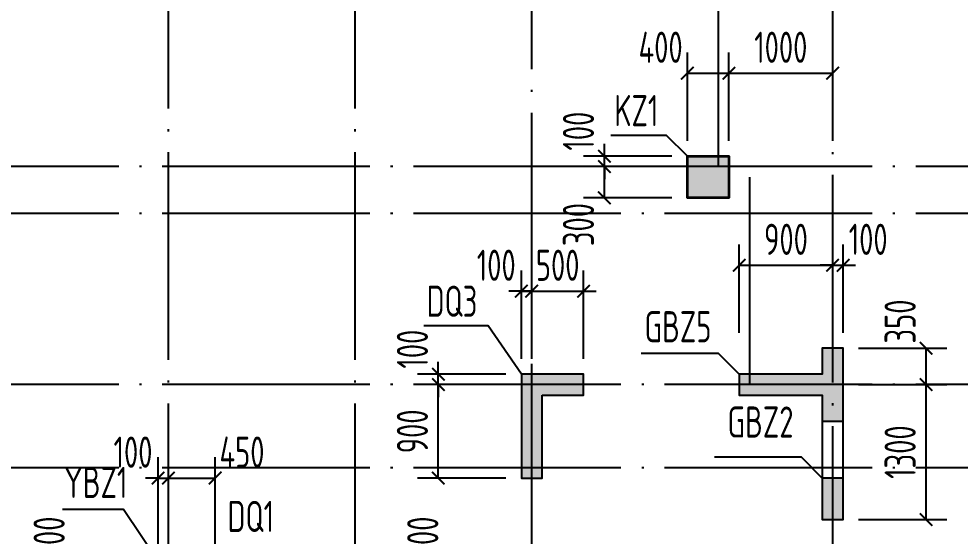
# Model space of a CAD drawing. Extents: x -668857 to 185752, y -270966 to 286822.
# Drawn here: x -289192 to -280121, y 139014 to 143997 of the extents above; entities that cross this region are included whole.
import ezdxf
from ezdxf.enums import TextEntityAlignment as Align

# ---------------------------------------------------------------- set-up
doc = ezdxf.new("R2010")
doc.units = 0
doc.header["$LTSCALE"] = 1000
doc.linetypes.add('DOTE', pattern=[2.42, 2, -0.2, 0.02, -0.2])
doc.layers.get('0').update_dxf_attribs({"linetype": 'CONTINUOUS'})
doc.layers.get('DEFPOINTS').update_dxf_attribs({"linetype": 'CONTINUOUS'})
for name, color, linetype in [('A-DOTE', 10, 'DOTE'), ('COLU_DE_TEXT', 7, 'CONTINUOUS'), ('LABEL', 1, 'CONTINUOUS'), ('S-Q墙实线', 6, 'CONTINUOUS'), ('S-Q墙标注', 3, 'CONTINUOUS'), ('S-X详图填充', 252, 'CONTINUOUS'), ('S-X详图实线', 4, 'CONTINUOUS'), ('S-Z柱实线', 6, 'CONTINUOUS'), ('S-Z柱编号', 6, 'CONTINUOUS')]:
    doc.layers.add(name, color=color, linetype=linetype)
doc.styles.add('TSSD_REIN', font='tssdeng.shx', dxfattribs={"width": 0.7, "height": 300, "bigfont": 'tssdchn.shx'})
doc.styles.add('结构文字', font='zstxt.shx', dxfattribs={"width": 0.7, "bigfont": 'zshz.shx'})
doc.dimstyles.new('STRUCK', dxfattribs={"dimtxt": 400, "dimasz": 121, "dimexe": 200, "dimexo": 150, "dimgap": 115, "dimtad": 1, "dimdec": 0, "dimdsep": 46, "dimtxsty": '结构文字', "dimblk": 'ARCHTICK', "dimcen": 400, "dimclrd": 3, "dimclre": 3, "dimclrt": 7, "dimadec": 0, "dimazin": 0, "dimtfac": 1, "dimtdec": 0, "dimtix": 1, "dimtmove": 2, "dimatfit": 3, "dimldrblk": '_DIMX', "dimfxl": 1, "dimtolj": 1, "dimtzin": 0, "dimarcsym": 0})

# ---------------------------------------------------------------- blocks, each defined once
blk = doc.blocks.new('20210726.16350016')
at = {"layer": 'A-DOTE'}
for p, q in [((34300, 10900), (34300, 21100)), ((36100, 10900), (36100, 21100)), ((37800, 13700), (37800, 21100)), ((39600, 17600), (39600, 21100)), ((40700, 13100.3), (40700, 21100)), ((55600, 17600), (3600, 17600)), ((39900, 15500), (39900, 17600)), ((55600, 17150), (3600, 17150)), ((55600, 15500), (3600, 15500)), ((55600, 14700), (3600, 14700))]:
    blk.add_line(p, q, dxfattribs=at)
blk = doc.blocks.new('_ArchTick')
at = {"color": 0, "linetype": 'ByBlock', "const_width": 0.15}
blk.add_lwpolyline([(-0.5, -0.5), (0.5, 0.5)], dxfattribs=at)
blk = doc.blocks.new('*D3316')
at = {"layer": 'DEFPOINTS', "color": 0, "transparency": 16777216}
for p in [(-288649.5, 138773.3), (-287849.5, 138773.3), (-287849.5, 138673.3)]:
    blk.add_point(p, dxfattribs=at)
at = {"layer": 'S-Q墙标注', "color": 3, "lineweight": -2, "transparency": 16777216}
for p, q in [((-288649.5, 138773.3), (-288649.5, 138894.3)), ((-287999.5, 138773.3), (-288849.5, 138773.3)), ((-288649.5, 138673.3), (-288649.5, 138773.3)), ((-287999.5, 138673.3), (-288849.5, 138673.3)), ((-288649.5, 138673.3), (-288649.5, 138552.3))]:
    blk.add_line(p, q, dxfattribs=at)
at = {"layer": 'S-Q墙标注', "color": 3, "lineweight": -2, "transparency": 16777216, "xscale": 121, "yscale": 121, "zscale": 121}
for p, rotation in [((-288649.5, 138773.3), 270), ((-288649.5, 138673.3), 90)]:
    blk.add_blockref('_ArchTick', p, dxfattribs=dict(at, rotation=rotation))
at = {"layer": 'S-Q墙标注', "color": 7, "transparency": 16777216, "insert": (-288899.5, 139015.2), "char_height": 300, "attachment_point": 5, "rotation": 90, "style": 'TSSD_REIN'}
blk.add_mtext('\\A1;100', dxfattribs=at)
blk = doc.blocks.new('_DIMX')
blk.add_line((-150, 0), (150, 0))
at = {"const_width": 50}
blk.add_lwpolyline([(-70, -70), (70, 70)], dxfattribs=at)
blk = doc.blocks.new('*D3317')
at = {"layer": 'DEFPOINTS', "color": 0, "transparency": 16777216}
for p in [(-287749.5, 139573.3), (-287849.5, 138773.3), (-287749.5, 138773.3)]:
    blk.add_point(p, dxfattribs=at)
at = {"layer": 'S-Q墙标注', "color": 3, "lineweight": -2, "transparency": 16777216}
for p, q in [((-287849.5, 138923.3), (-287849.5, 139773.3)), ((-287749.5, 138923.3), (-287749.5, 139773.3)), ((-287849.5, 139573.3), (-287970.5, 139573.3)), ((-287849.5, 139573.3), (-287749.5, 139573.3)), ((-287749.5, 139573.3), (-287628.5, 139573.3))]:
    blk.add_line(p, q, dxfattribs=at)
at = {"layer": 'S-Q墙标注', "color": 3, "lineweight": -2, "transparency": 16777216, "xscale": 121, "yscale": 121, "zscale": 121}
blk.add_blockref('_ArchTick', (-287849.5, 139573.3), dxfattribs=at)
at = {"layer": 'S-Q墙标注', "color": 3, "lineweight": -2, "transparency": 16777216, "xscale": 121, "yscale": 121, "zscale": 121, "rotation": 180}
blk.add_blockref('_ArchTick', (-287749.5, 139573.3), dxfattribs=at)
at = {"layer": 'S-Q墙标注', "color": 7, "transparency": 16777216, "insert": (-288091.4, 139823.3), "char_height": 300, "attachment_point": 5, "style": 'TSSD_REIN'}
blk.add_mtext('\\A1;100', dxfattribs=at)
blk = doc.blocks.new('*D3318')
at = {"layer": 'DEFPOINTS', "color": 0, "transparency": 16777216}
for p in [(-287299.5, 139573.3), (-287749.5, 138773.3), (-287299.5, 138773.3)]:
    blk.add_point(p, dxfattribs=at)
at = {"layer": 'S-Q墙标注', "color": 3, "lineweight": -2, "transparency": 16777216}
for p, q in [((-287749.5, 138923.3), (-287749.5, 139773.3)), ((-287299.5, 138923.3), (-287299.5, 139773.3)), ((-287749.5, 139573.3), (-287299.5, 139573.3))]:
    blk.add_line(p, q, dxfattribs=at)
at = {"layer": 'S-Q墙标注', "color": 3, "lineweight": -2, "transparency": 16777216, "xscale": 121, "yscale": 121, "zscale": 121, "rotation": 180}
blk.add_blockref('_ArchTick', (-287749.5, 139573.3), dxfattribs=at)
at = {"layer": 'S-Q墙标注', "color": 3, "lineweight": -2, "transparency": 16777216, "xscale": 121, "yscale": 121, "zscale": 121}
blk.add_blockref('_ArchTick', (-287299.5, 139573.3), dxfattribs=at)
at = {"layer": 'S-Q墙标注', "color": 7, "transparency": 16777216, "insert": (-287041.4, 139823.3), "char_height": 300, "attachment_point": 5, "style": 'TSSD_REIN'}
blk.add_mtext('\\A1;450', dxfattribs=at)
blk = doc.blocks.new('*D3320')
at = {"layer": 'DEFPOINTS', "color": 0, "transparency": 16777216}
for p in [(-285849.5, 138773.3), (-285049.5, 138773.3), (-285849.5, 138673.3)]:
    blk.add_point(p, dxfattribs=at)
at = {"layer": 'S-Q墙标注', "color": 3, "lineweight": -2, "transparency": 16777216}
for p, q in [((-285049.5, 138773.3), (-285049.5, 138894.3)), ((-285699.5, 138773.3), (-284849.5, 138773.3)), ((-285049.5, 138673.3), (-285049.5, 138773.3)), ((-285699.5, 138673.3), (-284849.5, 138673.3)), ((-285049.5, 138673.3), (-285049.5, 138552.3))]:
    blk.add_line(p, q, dxfattribs=at)
at = {"layer": 'S-Q墙标注', "color": 3, "lineweight": -2, "transparency": 16777216, "xscale": 121, "yscale": 121, "zscale": 121}
for p, rotation in [((-285049.5, 138773.3), 270), ((-285049.5, 138673.3), 90)]:
    blk.add_blockref('_ArchTick', p, dxfattribs=dict(at, rotation=rotation))
at = {"layer": 'S-Q墙标注', "color": 7, "transparency": 16777216, "insert": (-285299.5, 139015.2), "char_height": 300, "attachment_point": 5, "rotation": 90, "style": 'TSSD_REIN'}
blk.add_mtext('\\A1;100', dxfattribs=at)
blk = doc.blocks.new('*D3324')
at = {"layer": 'DEFPOINTS', "color": 0, "transparency": 16777216}
for p in [(-281249.5, 138473.5), (-280449.5, 138473.5), (-281249.5, 138073.5)]:
    blk.add_point(p, dxfattribs=at)
at = {"layer": 'S-Q墙标注', "color": 3, "lineweight": -2, "transparency": 16777216}
for p, q in [((-281099.5, 138473.5), (-280249.5, 138473.5)), ((-280449.5, 138073.5), (-280449.5, 138473.5)), ((-281099.5, 138073.5), (-280249.5, 138073.5))]:
    blk.add_line(p, q, dxfattribs=at)
at = {"layer": 'S-Q墙标注', "color": 3, "lineweight": -2, "transparency": 16777216, "xscale": 121, "yscale": 121, "zscale": 121}
for p, rotation in [((-280449.5, 138473.5), 90), ((-280449.5, 138073.5), 270)]:
    blk.add_blockref('_ArchTick', p, dxfattribs=dict(at, rotation=rotation))
at = {"layer": 'S-Q墙标注', "color": 7, "transparency": 16777216, "insert": (-280699.5, 138731.6), "char_height": 300, "attachment_point": 5, "rotation": 90, "style": 'TSSD_REIN'}
blk.add_mtext('\\A1;400', dxfattribs=at)
blk = doc.blocks.new('*D3327')
at = {"layer": 'DEFPOINTS', "color": 0, "transparency": 16777216}
for p in [(-285149.5, 140473.3), (-284349.5, 140473.3), (-284349.5, 139573.3)]:
    blk.add_point(p, dxfattribs=at)
at = {"layer": 'S-Q墙标注', "color": 3, "lineweight": -2, "transparency": 16777216}
for p, q in [((-284499.5, 140473.3), (-285349.5, 140473.3)), ((-285149.5, 139573.3), (-285149.5, 140473.3)), ((-284499.5, 139573.3), (-285349.5, 139573.3))]:
    blk.add_line(p, q, dxfattribs=at)
at = {"layer": 'S-Q墙标注', "color": 3, "lineweight": -2, "transparency": 16777216, "xscale": 121, "yscale": 121, "zscale": 121}
for p, rotation in [((-285149.5, 140473.3), 90), ((-285149.5, 139573.3), 270)]:
    blk.add_blockref('_ArchTick', p, dxfattribs=dict(at, rotation=rotation))
at = {"layer": 'S-Q墙标注', "color": 7, "transparency": 16777216, "insert": (-285399.5, 140023.3), "char_height": 300, "attachment_point": 5, "rotation": 90, "style": 'TSSD_REIN'}
blk.add_mtext('\\A1;900', dxfattribs=at)
blk = doc.blocks.new('*D3328')
at = {"layer": 'DEFPOINTS', "color": 0, "transparency": 16777216}
for p in [(-285149.5, 140573.3), (-284349.5, 140573.3), (-284349.5, 140473.3)]:
    blk.add_point(p, dxfattribs=at)
at = {"layer": 'S-Q墙标注', "color": 3, "lineweight": -2, "transparency": 16777216}
for p, q in [((-285149.5, 140573.3), (-285149.5, 140694.3)), ((-284499.5, 140573.3), (-285349.5, 140573.3)), ((-285149.5, 140473.3), (-285149.5, 140573.3)), ((-284499.5, 140473.3), (-285349.5, 140473.3)), ((-285149.5, 140473.3), (-285149.5, 140352.3))]:
    blk.add_line(p, q, dxfattribs=at)
at = {"layer": 'S-Q墙标注', "color": 3, "lineweight": -2, "transparency": 16777216, "xscale": 121, "yscale": 121, "zscale": 121}
for p, rotation in [((-285149.5, 140573.3), 270), ((-285149.5, 140473.3), 90)]:
    blk.add_blockref('_ArchTick', p, dxfattribs=dict(at, rotation=rotation))
at = {"layer": 'S-Q墙标注', "color": 7, "transparency": 16777216, "insert": (-285399.5, 140815.2), "char_height": 300, "attachment_point": 5, "rotation": 90, "style": 'TSSD_REIN'}
blk.add_mtext('\\A1;100', dxfattribs=at)
blk = doc.blocks.new('*D3329')
at = {"layer": 'DEFPOINTS', "color": 0, "transparency": 16777216}
for p in [(-284249.5, 141373.3), (-284349.5, 140573.3), (-284249.5, 140573.3)]:
    blk.add_point(p, dxfattribs=at)
at = {"layer": 'S-Q墙标注', "color": 3, "lineweight": -2, "transparency": 16777216}
for p, q in [((-284349.5, 140723.3), (-284349.5, 141573.3)), ((-284249.5, 140723.3), (-284249.5, 141573.3)), ((-284349.5, 141373.3), (-284470.5, 141373.3)), ((-284349.5, 141373.3), (-284249.5, 141373.3)), ((-284249.5, 141373.3), (-284128.5, 141373.3))]:
    blk.add_line(p, q, dxfattribs=at)
at = {"layer": 'S-Q墙标注', "color": 3, "lineweight": -2, "transparency": 16777216, "xscale": 121, "yscale": 121, "zscale": 121}
blk.add_blockref('_ArchTick', (-284349.5, 141373.3), dxfattribs=at)
at = {"layer": 'S-Q墙标注', "color": 3, "lineweight": -2, "transparency": 16777216, "xscale": 121, "yscale": 121, "zscale": 121, "rotation": 180}
blk.add_blockref('_ArchTick', (-284249.5, 141373.3), dxfattribs=at)
at = {"layer": 'S-Q墙标注', "color": 7, "transparency": 16777216, "insert": (-284591.4, 141623.3), "char_height": 300, "attachment_point": 5, "style": 'TSSD_REIN'}
blk.add_mtext('\\A1;100', dxfattribs=at)
blk = doc.blocks.new('*D3330')
at = {"layer": 'DEFPOINTS', "color": 0, "transparency": 16777216}
for p in [(-283749.6, 141373.3), (-284249.5, 140573.3), (-283749.6, 140573.3)]:
    blk.add_point(p, dxfattribs=at)
at = {"layer": 'S-Q墙标注', "color": 3, "lineweight": -2, "transparency": 16777216}
for p, q in [((-284249.5, 140723.3), (-284249.5, 141573.3)), ((-283749.6, 140723.3), (-283749.6, 141573.3)), ((-284249.5, 141373.3), (-284370.5, 141373.3)), ((-284249.5, 141373.3), (-283749.6, 141373.3)), ((-283749.6, 141373.3), (-283628.6, 141373.3))]:
    blk.add_line(p, q, dxfattribs=at)
at = {"layer": 'S-Q墙标注', "color": 3, "lineweight": -2, "transparency": 16777216, "xscale": 121, "yscale": 121, "zscale": 121}
blk.add_blockref('_ArchTick', (-284249.5, 141373.3), dxfattribs=at)
at = {"layer": 'S-Q墙标注', "color": 3, "lineweight": -2, "transparency": 16777216, "xscale": 121, "yscale": 121, "zscale": 121, "rotation": 180}
blk.add_blockref('_ArchTick', (-283749.6, 141373.3), dxfattribs=at)
at = {"layer": 'S-Q墙标注', "color": 7, "transparency": 16777216, "insert": (-283999.5, 141623.3), "char_height": 300, "attachment_point": 5, "style": 'TSSD_REIN'}
blk.add_mtext('\\A1;500', dxfattribs=at)
blk = doc.blocks.new('*D3674')
at = {"layer": 'DEFPOINTS', "color": 0, "transparency": 16777216}
for p in [(-283549.5, 142673.3), (-282749.5, 142673.3), (-282749.5, 142573.3)]:
    blk.add_point(p, dxfattribs=at)
at = {"layer": 'S-Q墙标注', "color": 3, "lineweight": -2, "transparency": 16777216}
for p, q in [((-283549.5, 142673.3), (-283549.5, 142794.3)), ((-282899.5, 142673.3), (-283749.5, 142673.3)), ((-283549.5, 142573.3), (-283549.5, 142673.3)), ((-282899.5, 142573.3), (-283749.5, 142573.3)), ((-283549.5, 142573.3), (-283549.5, 142452.3))]:
    blk.add_line(p, q, dxfattribs=at)
at = {"layer": 'S-Q墙标注', "color": 3, "lineweight": -2, "transparency": 16777216, "xscale": 121, "yscale": 121, "zscale": 121}
for p, rotation in [((-283549.5, 142673.3), 270), ((-283549.5, 142573.3), 90)]:
    blk.add_blockref('_ArchTick', p, dxfattribs=dict(at, rotation=rotation))
at = {"layer": 'S-Q墙标注', "color": 7, "transparency": 16777216, "insert": (-283799.5, 142915.2), "char_height": 300, "attachment_point": 5, "rotation": 90, "style": 'TSSD_REIN'}
blk.add_mtext('\\A1;100', dxfattribs=at)
blk = doc.blocks.new('*D3677')
at = {"layer": 'DEFPOINTS', "color": 0, "transparency": 16777216}
for p in [(-283549.5, 142573.3), (-282749.5, 142573.3), (-282749.5, 142273.3)]:
    blk.add_point(p, dxfattribs=at)
at = {"layer": 'S-Q墙标注', "color": 3, "lineweight": -2, "transparency": 16777216}
for p, q in [((-282899.5, 142573.3), (-283749.5, 142573.3)), ((-283549.5, 142273.3), (-283549.5, 142573.3)), ((-282899.5, 142273.3), (-283749.5, 142273.3))]:
    blk.add_line(p, q, dxfattribs=at)
at = {"layer": 'S-Q墙标注', "color": 3, "lineweight": -2, "transparency": 16777216, "xscale": 121, "yscale": 121, "zscale": 121}
for p, rotation in [((-283549.5, 142573.3), 90), ((-283549.5, 142273.3), 270)]:
    blk.add_blockref('_ArchTick', p, dxfattribs=dict(at, rotation=rotation))
at = {"layer": 'S-Q墙标注', "color": 7, "transparency": 16777216, "insert": (-283799.5, 142015.2), "char_height": 300, "attachment_point": 5, "rotation": 90, "style": 'TSSD_REIN'}
blk.add_mtext('\\A1;300', dxfattribs=at)
blk = doc.blocks.new('*D3678')
at = {"layer": 'DEFPOINTS', "color": 0, "transparency": 16777216}
for p in [(-282349.5, 143473.3), (-282749.5, 142673.3), (-282349.5, 142673.3)]:
    blk.add_point(p, dxfattribs=at)
at = {"layer": 'S-Q墙标注', "color": 3, "lineweight": -2, "transparency": 16777216}
for p, q in [((-282749.5, 142823.3), (-282749.5, 143673.3)), ((-282349.5, 142823.3), (-282349.5, 143673.3)), ((-282749.5, 143473.3), (-282349.5, 143473.3))]:
    blk.add_line(p, q, dxfattribs=at)
at = {"layer": 'S-Q墙标注', "color": 3, "lineweight": -2, "transparency": 16777216, "xscale": 121, "yscale": 121, "zscale": 121, "rotation": 180}
blk.add_blockref('_ArchTick', (-282749.5, 143473.3), dxfattribs=at)
at = {"layer": 'S-Q墙标注', "color": 3, "lineweight": -2, "transparency": 16777216, "xscale": 121, "yscale": 121, "zscale": 121}
blk.add_blockref('_ArchTick', (-282349.5, 143473.3), dxfattribs=at)
at = {"layer": 'S-Q墙标注', "color": 7, "transparency": 16777216, "insert": (-283007.6, 143723.3), "char_height": 300, "attachment_point": 5, "style": 'TSSD_REIN'}
blk.add_mtext('\\A1;400', dxfattribs=at)
blk = doc.blocks.new('*D3680')
at = {"layer": 'DEFPOINTS', "color": 0, "transparency": 16777216}
for p in [(-281349.5, 143473.3), (-282349.5, 142673.3), (-281349.5, 142673.3)]:
    blk.add_point(p, dxfattribs=at)
at = {"layer": 'S-Q墙标注', "color": 3, "lineweight": -2, "transparency": 16777216}
for p, q in [((-282349.5, 142823.3), (-282349.5, 143673.3)), ((-281349.5, 142823.3), (-281349.5, 143673.3)), ((-282349.5, 143473.3), (-281349.5, 143473.3))]:
    blk.add_line(p, q, dxfattribs=at)
at = {"layer": 'S-Q墙标注', "color": 3, "lineweight": -2, "transparency": 16777216, "xscale": 121, "yscale": 121, "zscale": 121, "rotation": 180}
blk.add_blockref('_ArchTick', (-282349.5, 143473.3), dxfattribs=at)
at = {"layer": 'S-Q墙标注', "color": 3, "lineweight": -2, "transparency": 16777216, "xscale": 121, "yscale": 121, "zscale": 121}
blk.add_blockref('_ArchTick', (-281349.5, 143473.3), dxfattribs=at)
at = {"layer": 'S-Q墙标注', "color": 7, "transparency": 16777216, "insert": (-281849.5, 143723.3), "char_height": 300, "attachment_point": 5, "style": 'TSSD_REIN'}
blk.add_mtext('\\A1;1000', dxfattribs=at)
blk = doc.blocks.new('*D3704')
at = {"layer": 'DEFPOINTS', "color": 0, "transparency": 16777216}
for p in [(-281249.5, 140473.3), (-280449.5, 140473.3), (-281249.5, 139173.3)]:
    blk.add_point(p, dxfattribs=at)
at = {"layer": 'S-Q墙标注', "color": 3, "lineweight": -2, "transparency": 16777216}
for p, q in [((-281099.5, 140473.3), (-280249.5, 140473.3)), ((-280449.5, 139173.3), (-280449.5, 140473.3)), ((-281099.5, 139173.3), (-280249.5, 139173.3))]:
    blk.add_line(p, q, dxfattribs=at)
at = {"layer": 'S-Q墙标注', "color": 3, "lineweight": -2, "transparency": 16777216, "xscale": 121, "yscale": 121, "zscale": 121}
for p, rotation in [((-280449.5, 140473.3), 90), ((-280449.5, 139173.3), 270)]:
    blk.add_blockref('_ArchTick', p, dxfattribs=dict(at, rotation=rotation))
at = {"layer": 'S-Q墙标注', "color": 7, "transparency": 16777216, "insert": (-280699.5, 139823.3), "char_height": 300, "attachment_point": 5, "rotation": 90, "style": 'TSSD_REIN'}
blk.add_mtext('\\A1;1300', dxfattribs=at)
blk = doc.blocks.new('*D3705')
at = {"layer": 'DEFPOINTS', "color": 0, "transparency": 16777216}
for p in [(-281249.5, 140823.3), (-280449.5, 140823.3), (-281249.5, 140473.3)]:
    blk.add_point(p, dxfattribs=at)
at = {"layer": 'S-Q墙标注', "color": 3, "lineweight": -2, "transparency": 16777216}
for p, q in [((-281099.5, 140823.3), (-280249.5, 140823.3)), ((-280449.5, 140473.3), (-280449.5, 140823.3)), ((-281099.5, 140473.3), (-280249.5, 140473.3))]:
    blk.add_line(p, q, dxfattribs=at)
at = {"layer": 'S-Q墙标注', "color": 3, "lineweight": -2, "transparency": 16777216, "xscale": 121, "yscale": 121, "zscale": 121}
for p, rotation in [((-280449.5, 140823.3), 90), ((-280449.5, 140473.3), 270)]:
    blk.add_blockref('_ArchTick', p, dxfattribs=dict(at, rotation=rotation))
at = {"layer": 'S-Q墙标注', "color": 7, "transparency": 16777216, "insert": (-280699.5, 141081.4), "char_height": 300, "attachment_point": 5, "rotation": 90, "style": 'TSSD_REIN'}
blk.add_mtext('\\A1;350', dxfattribs=at)
blk = doc.blocks.new('*D3706')
at = {"layer": 'DEFPOINTS', "color": 0, "transparency": 16777216}
for p in [(-281349.5, 141623.3), (-282249.6, 140823.3), (-281349.5, 140823.3)]:
    blk.add_point(p, dxfattribs=at)
at = {"layer": 'S-Q墙标注', "color": 3, "lineweight": -2, "transparency": 16777216}
for p, q in [((-282249.6, 140973.3), (-282249.6, 141823.3)), ((-281349.5, 140973.3), (-281349.5, 141823.3)), ((-282249.6, 141623.3), (-281349.5, 141623.3))]:
    blk.add_line(p, q, dxfattribs=at)
at = {"layer": 'S-Q墙标注', "color": 3, "lineweight": -2, "transparency": 16777216, "xscale": 121, "yscale": 121, "zscale": 121, "rotation": 180}
blk.add_blockref('_ArchTick', (-282249.6, 141623.3), dxfattribs=at)
at = {"layer": 'S-Q墙标注', "color": 3, "lineweight": -2, "transparency": 16777216, "xscale": 121, "yscale": 121, "zscale": 121}
blk.add_blockref('_ArchTick', (-281349.5, 141623.3), dxfattribs=at)
at = {"layer": 'S-Q墙标注', "color": 7, "transparency": 16777216, "insert": (-281799.6, 141873.3), "char_height": 300, "attachment_point": 5, "style": 'TSSD_REIN'}
blk.add_mtext('\\A1;900', dxfattribs=at)
blk = doc.blocks.new('*D3707')
at = {"layer": 'DEFPOINTS', "color": 0, "transparency": 16777216}
for p in [(-281249.5, 141623.3), (-281349.5, 140823.3), (-281249.5, 140823.3)]:
    blk.add_point(p, dxfattribs=at)
at = {"layer": 'S-Q墙标注', "color": 3, "lineweight": -2, "transparency": 16777216}
for p, q in [((-281349.5, 140973.3), (-281349.5, 141823.3)), ((-281249.5, 140973.3), (-281249.5, 141823.3)), ((-281349.5, 141623.3), (-281470.5, 141623.3)), ((-281349.5, 141623.3), (-281249.5, 141623.3)), ((-281249.5, 141623.3), (-281128.5, 141623.3))]:
    blk.add_line(p, q, dxfattribs=at)
at = {"layer": 'S-Q墙标注', "color": 3, "lineweight": -2, "transparency": 16777216, "xscale": 121, "yscale": 121, "zscale": 121}
blk.add_blockref('_ArchTick', (-281349.5, 141623.3), dxfattribs=at)
at = {"layer": 'S-Q墙标注', "color": 3, "lineweight": -2, "transparency": 16777216, "xscale": 121, "yscale": 121, "zscale": 121, "rotation": 180}
blk.add_blockref('_ArchTick', (-281249.5, 141623.3), dxfattribs=at)
at = {"layer": 'S-Q墙标注', "color": 7, "transparency": 16777216, "insert": (-281007.6, 141873.3), "char_height": 300, "attachment_point": 5, "style": 'TSSD_REIN'}
blk.add_mtext('\\A1;100', dxfattribs=at)

msp = doc.modelspace()

# ---------------------------------------------------------------- hatches: boundary and pattern name
at = {"layer": 'S-X详图填充'}
h = msp.add_hatch(color=256, dxfattribs=at)
h.dxf.hatch_style = 1
h.paths.add_polyline_path([(-282749.5, 142673.27), (-282349.5, 142673.27), (-282349.5, 142273.27), (-282749.5, 142273.27)])
h = msp.add_hatch(color=256, dxfattribs=at)
h.dxf.hatch_style = 1
h.paths.add_polyline_path([(-281449.5, 140122.81), (-281249.5, 140122.81), (-281249.5, 140823.27), (-281449.5, 140823.27), (-281449.5, 140573.27), (-282249.62, 140573.28), (-282249.62, 140373.28), (-281449.5, 140373.27)])
h = msp.add_hatch(color=256, dxfattribs=at)
h.dxf.hatch_style = 1
h.paths.add_polyline_path([(-284149.5, 140373.27), (-283749.58, 140373.27), (-283749.58, 140573.27), (-284349.5, 140573.27), (-284349.5, 139573.27), (-284149.5, 139573.27)])
h = msp.add_hatch(color=256, dxfattribs=at)
h.dxf.hatch_style = 1
h.paths.add_polyline_path([(-281249.5, 139573.27), (-281449.5, 139573.27), (-281449.5, 139173.27), (-281249.5, 139173.27)])

# ---------------------------------------------------------------- linework, layer by layer
at = {"layer": 'LABEL'}
msp.add_lwpolyline([(-282749.5, 142673.27), (-282949.5, 142873.27), (-283488.45, 142873.27)], dxfattribs=at)
at = {"layer": 'S-Q墙实线'}
msp.add_lwpolyline([(-281249.5, 140473.27), (-281249.5, 140823.27), (-281449.5, 140823.27), (-281449.5, 140573.27), (-282249.62, 140573.27), (-282249.62, 140373.27), (-281449.5, 140373.27), (-281449.5, 139173.27), (-281249.5, 139173.27), (-281249.5, 140473.27)], dxfattribs=at)
msp.add_lwpolyline([(-284149.5, 140373.27), (-283749.58, 140373.27), (-283749.58, 140573.27), (-284349.5, 140573.27), (-284349.5, 139573.27), (-284149.5, 139573.27)], close=True, dxfattribs=at)
at = {"layer": 'S-X详图实线'}
for points in [[(-282749.5, 142673.27), (-282349.5, 142673.27), (-282349.5, 142273.27), (-282749.5, 142273.27), (-282749.5, 142673.27)], [(-281449.5, 140122.81), (-281249.5, 140122.81), (-281249.5, 140823.27), (-281449.5, 140823.27), (-281449.5, 140573.27), (-282249.62, 140573.27), (-282249.62, 140373.27), (-281449.5, 140373.27), (-281449.5, 140373.27)], [(-284149.5, 140373.27), (-283749.58, 140373.27), (-283749.58, 140573.27), (-284349.5, 140573.27), (-284349.5, 139573.27), (-284149.5, 139573.27), (-284149.5, 140373.27)], [(-281249.5, 139573.27), (-281449.5, 139573.27), (-281449.5, 139173.27), (-281249.5, 139173.27), (-281249.5, 139573.27)]]:
    msp.add_lwpolyline(points, close=True, dxfattribs=at)
at = {"layer": 'S-Z柱实线', "lineweight": 35}
msp.add_lwpolyline([(-282749.5, 142673.27), (-282349.5, 142673.27), (-282349.5, 142273.27), (-282749.5, 142273.27)], close=True, dxfattribs=at)
at = {"layer": 'S-Z柱编号', "color": 7}
for points in [[(-284349.5, 140573.27), (-284669.2, 141038.34), (-285290, 141038.34)], [(-282249.17, 140573.28), (-282449.17, 140773.28), (-283195.25, 140773.28)], [(-281449.5, 139573.27), (-281649.5, 139773.27), (-282489.5, 139773.27)], [(-287849.49, 138773.27), (-288181.93, 139269.9), (-288771.77, 139269.9)]]:
    msp.add_lwpolyline(points, dxfattribs=at)

# ---------------------------------------------------------------- block references
at = {"layer": 'A-DOTE'}
msp.add_blockref('20210726.16350016', (-322049.5, 124973.23), dxfattribs=at)

# ---------------------------------------------------------------- texts
at = {"layer": 'COLU_DE_TEXT', "style": 'TSSD_REIN', "width": 0.7}
msp.add_text('KZ1', height=300, dxfattribs=at).set_placement((-283453.34, 142873.27), align=Align.BOTTOM_LEFT)
at = {"layer": 'S-Z柱编号', "color": 7, "style": 'TSSD_REIN', "width": 0.7}
for s, p in [('DQ3', (-285262.24, 141036.9)), ('GBZ5', (-283163.01, 140791.34)), ('GBZ2', (-282363.34, 139873.27)), ('YBZ1', (-288755.26, 139291.46)), ('DQ1', (-287180.49, 138964.01))]:
    msp.add_text(s, height=300, dxfattribs=at).set_placement(p, align=Align.BOTTOM_LEFT)

# ---------------------------------------------------------------- dimensions: what is measured, and where the dimension line sits
at = {"layer": 'S-Q墙标注'}
for base, p1, p2, picture, middle in [((-282349.5, 143473.27), (-282749.5, 142673.27), (-282349.5, 142673.27), '*D3678', (-283007.58, 143723.27)), ((-281249.5, 141623.27), (-281349.51, 140823.27), (-281249.5, 140823.27), '*D3707', (-281007.58, 141873.27)), ((-284249.5, 141373.27), (-284349.5, 140573.27), (-284249.5, 140573.27), '*D3329', (-284591.42, 141623.27)), ((-287749.5, 139573.27), (-287849.49, 138773.27), (-287749.5, 138773.27), '*D3317', (-288091.41, 139823.27)), ((-287299.49, 139573.27), (-287749.5, 138773.27), (-287299.49, 138773.27), '*D3318', (-287041.41, 139823.27))]:
    dim = msp.add_linear_dim(base=base, p1=p1, p2=p2, dimstyle='STRUCK', override={"dimtxt": 300, "dimgap": 100, "dimtxsty": 'TSSD_REIN'}, dxfattribs=at)
    dim.commit()
    dim.dimension.update_dxf_attribs({"geometry": picture, "text_midpoint": middle, "dimtype": 160})
for base, p1, p2, picture, middle in [((-281349.5, 143473.27), (-282349.5, 142673.27), (-281349.5, 142673.27), '*D3680', (-281849.5, 143723.27)), ((-281349.51, 141623.27), (-282249.62, 140823.27), (-281349.51, 140823.27), '*D3706', (-281799.57, 141873.27)), ((-283749.58, 141373.27), (-284249.5, 140573.27), (-283749.58, 140573.27), '*D3330', (-283999.54, 141623.27))]:
    dim = msp.add_linear_dim(base=base, p1=p1, p2=p2, dimstyle='STRUCK', override={"dimtxt": 300, "dimgap": 100, "dimtxsty": 'TSSD_REIN'}, dxfattribs=at)
    dim.commit()
    dim.dimension.update_dxf_attribs({"geometry": picture, "text_midpoint": middle})
for base, p1, p2, picture, middle in [((-283549.5, 142673.27), (-282749.5, 142573.27), (-282749.5, 142673.27), '*D3674', (-283799.5, 142915.2)), ((-283549.5, 142573.27), (-282749.5, 142273.27), (-282749.5, 142573.27), '*D3677', (-283799.5, 142015.2)), ((-280449.5, 140823.27), (-281249.5, 140473.27), (-281249.5, 140823.27), '*D3705', (-280699.5, 141081.35)), ((-285149.5, 140573.27), (-284349.5, 140473.27), (-284349.5, 140573.27), '*D3328', (-285399.5, 140815.2)), ((-288649.49, 138773.27), (-287849.49, 138673.27), (-287849.49, 138773.27), '*D3316', (-288899.49, 139015.2)), ((-285049.49, 138773.27), (-285849.49, 138673.27), (-285849.49, 138773.27), '*D3320', (-285299.49, 139015.2)), ((-280449.5, 138473.54), (-281249.5, 138073.54), (-281249.5, 138473.54), '*D3324', (-280699.5, 138731.62))]:
    dim = msp.add_linear_dim(base=base, p1=p1, p2=p2, angle=90, dimstyle='STRUCK', override={"dimtxt": 300, "dimgap": 100, "dimtxsty": 'TSSD_REIN'}, dxfattribs=at)
    dim.commit()
    dim.dimension.update_dxf_attribs({"geometry": picture, "text_midpoint": middle, "dimtype": 160})
for base, p1, p2, picture, middle in [((-285149.5, 140473.27), (-284349.5, 139573.27), (-284349.5, 140473.27), '*D3327', (-285399.5, 140023.27)), ((-280449.5, 140473.27), (-281249.5, 139173.27), (-281249.5, 140473.27), '*D3704', (-280699.5, 139823.27))]:
    dim = msp.add_linear_dim(base=base, p1=p1, p2=p2, angle=90, dimstyle='STRUCK', override={"dimtxt": 300, "dimgap": 100, "dimtxsty": 'TSSD_REIN'}, dxfattribs=at)
    dim.commit()
    dim.dimension.update_dxf_attribs({"geometry": picture, "text_midpoint": middle})

doc.saveas('drawing.dxf')
